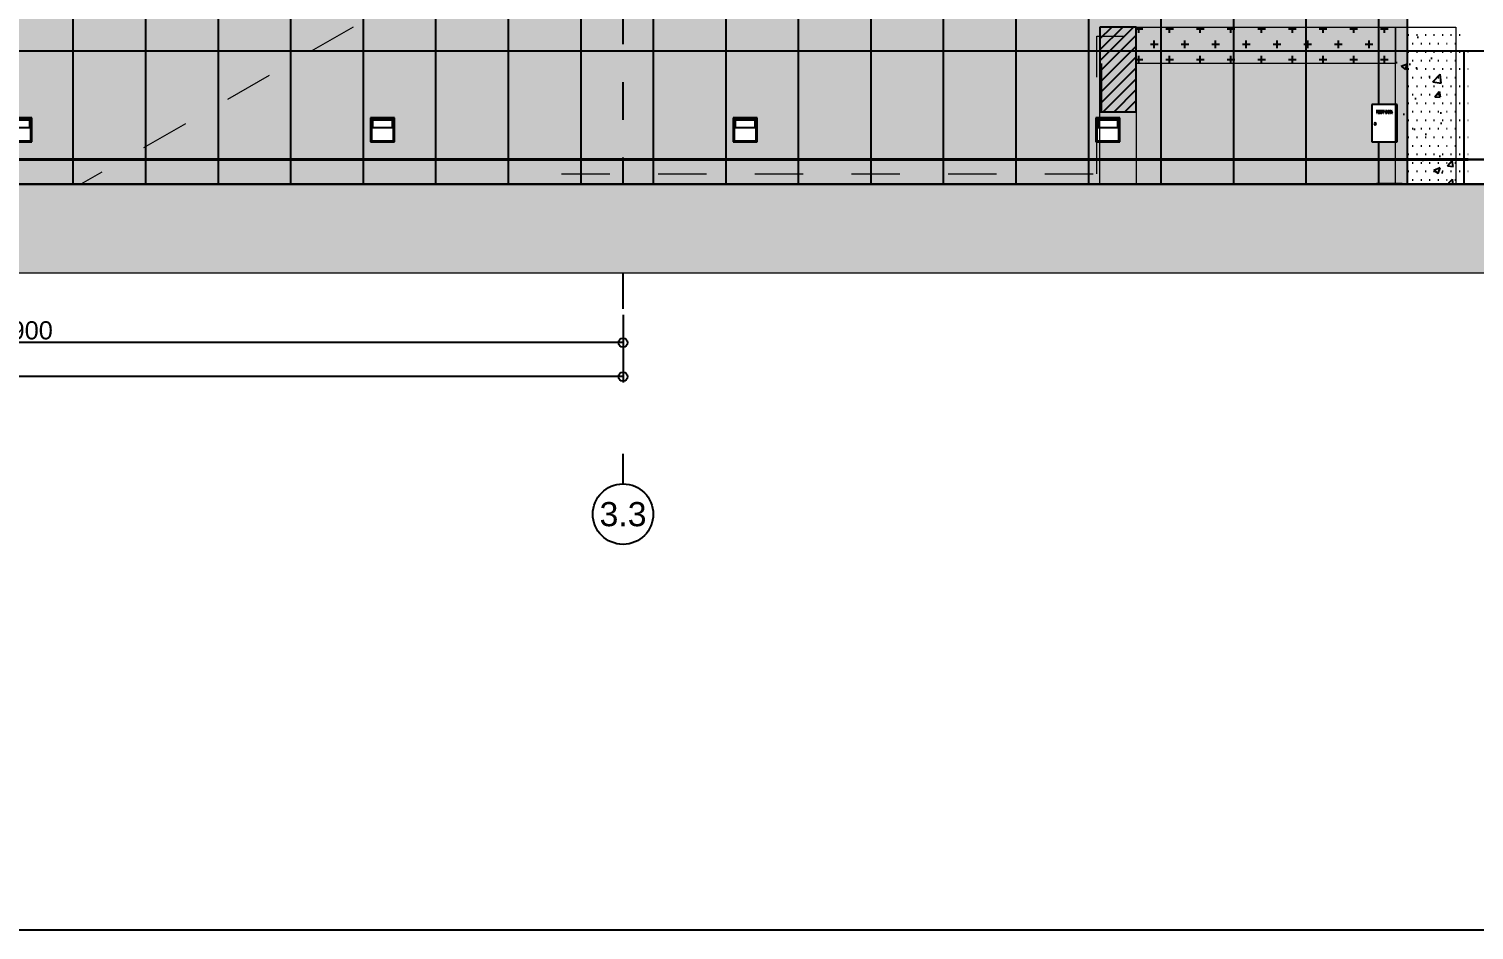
# Model space of a CAD drawing. Header units: millimetres. Extents: x 652937 to 1670132, y 1473552 to 2851037.
# Drawn here: x 770093 to 782048, y 1507049 to 1514505 of the extents above; entities that cross this region are included whole.
import ezdxf
from ezdxf.enums import TextEntityAlignment as Align
from ezdxf.xclip import XClip

# ---------------------------------------------------------------- set-up
doc = ezdxf.new("R2010")
doc.units = ezdxf.units.MM
doc.header["$XCLIPFRAME"] = 0
for name, pattern in [('DPA_Hidden 250', [300, 200, -100]), ('TA_GL_005.00000', [13.75, 5, -1.25, 1.25, -1.25, 5]), ('XKITLINE02', [4, 2, -2])]:
    doc.linetypes.add(name, pattern=pattern)
doc.layers.get('Defpoints').update_dxf_attribs({"color": 255})
for name, color, linetype in [('000 - 0_HIDE_OBJ_FRAMING_DEF_SUB_1', 1, 'Continuous'), ('000 - 0_SYM_DWG_GRID-BUBBLE_MAIN_COLOR_1', 3, 'Continuous'), ('000 - 0_SYM_DWG_GRIDLINE_MAIN_COLOR_1', 3, 'Continuous'), ('000 - 0_SYM_DWG_GRIDLINE_MAIN_COLOR_251', 251, 'Continuous'), ('010 - ASPG_DIMS_NOM', 1, 'Continuous')]:
    doc.layers.add(name, color=color, linetype=linetype)
for name, color, linetype, lineweight in [('A-010-M_LINE-T', 3, 'Continuous', 25), ('A-230-H_FLOOR', 2, 'Continuous', 25), ('A-230-M_FLOOR', 2, 'Continuous', 25), ('Part', 2, 'Continuous', 0), ('S-160-M_FOUND', 2, 'Continuous', 25), ('Z-060-M_DETAIL', 3, 'Continuous', 9)]:
    doc.layers.add(name, color=color, linetype=linetype, lineweight=lineweight)
doc.styles.add('Arial', font='arial.ttf')
doc.styles.add('FAMELINE_FOR_CKST', font='arial.ttf')
doc.styles.add('TA', font='', dxfattribs={"height": 4.5})
doc.styles.get('TA').set_extended_font_data('Cordia New')
doc.dimstyles.new('FAMELINE-CKST_C-C', dxfattribs={"dimtxt": 0.3, "dimasz": 0.15, "dimexe": 0.1, "dimexo": 0.1, "dimgap": 0.05, "dimtad": 1, "dimzin": 0, "dimdsep": 46, "dimtxsty": 'FAMELINE_FOR_CKST', "dimblk": 'ORIGIN', "dimblk1": 'ORIGIN', "dimblk2": 'ORIGIN', "dimsah": 1, "dimcen": 0.1, "dimdle": 0.1, "dimclrd": 256, "dimclre": 256, "dimclrt": 3, "dimadec": 0, "dimazin": 0, "dimtfac": 1, "dimtix": 1, "dimtmove": 2, "dimatfit": 3, "dimfxl": 1, "dimtolj": 1, "dimtzin": 0, "dimlwd": -1, "dimlwe": -1, "dimarcsym": 0})
pattern_1 = [(0, (186823.404, -200), (35.282, 70.564), [7.823, -62.741])]
pattern_2 = [(90, (6060, 101150), (-600, 4e-14), [])]
pattern_3 = [(90, (6765, 101150), (-600, 4e-14), [])]

# ---------------------------------------------------------------- blocks, each defined once
blk = doc.blocks.new('*U6164')
at = {"layer": '000 - 0_SYM_DWG_GRIDLINE_MAIN_COLOR_251', "linetype": 'ByBlock', "ltscale": 5}
blk.add_line((200, 0), (-30071, 0), dxfattribs=at)
at = {"style": 'TA', "flags": 1}
blk.add_attdef('LOCATION', (6, -6), '', height=4.5, rotation=270, dxfattribs=at)
blk = doc.blocks.new('PP18_ENT3_SE_ELE2-1')
at = {"layer": 'A-230-H_FLOOR'}
h = blk.add_hatch(dxfattribs=at)
h.set_pattern_fill('CROSS', color=1, scale=20)
h.set_pattern_definition([(0, (8480.07, 30), (127, 127), [63.5, -190.5]), (90, (8511.82, -1.75), (-127, 127), [63.5, -190.5])])
h.paths.add_polyline_path([(4245, 102150), (4245, 102450), (6390, 102450), (6390, 102150)])
at = {"layer": 'S-160-M_FOUND'}
h = blk.add_hatch(dxfattribs=at)
h.set_pattern_fill('ANSI31', color=251, scale=20, style=0)
h.set_pattern_definition([(45, (13948.25, 23453.17), (-44.90128, 44.90128), [])])
h.paths.add_polyline_path([(3945, 101750), (4245, 101750), (4245, 102450), (3945, 102450)])
h = blk.add_hatch(dxfattribs=at)
h.set_pattern_fill('AR-CONC', color=1, scale=3, style=0)
h.set_pattern_definition([(50, (-118639, 13738.63), (546.554, -47.8173), [57.15, -628.65]), (355, (-118639, 13738.63), (-105.7303, 573.1705), [45.72, -502.9218]), (100.45144, (-118593.44, 13734.65), (440.8237, 525.3533), [48.57, -534.2707]), (46.1842, (-118639, 13891), (813.237, -126.127), [85.725, -942.975]), (96.63556, (-118571.2, 13880.5), (712.2124, 742.2784), [72.855, -801.407]), (351.18415, (-118639, 13891), (712.2124, 742.2784), [68.58, -754.379]), (21, (-118562.8, 13852.93), (454.8432, -306.7956), [57.15, -628.65]), (326, (-118562.8, 13852.93), (185.406, 552.564), [45.72, -502.92]), (71.45144, (-118524.9, 13827.36), (640.2493, 245.7683), [48.57, -534.2698]), (37.5, (-118638.98, 13738.63), (9.2658, 253.66512), [0, -496.824, 0, -510.54, 0, -504.825]), (7.5, (-118638.98, 13738.63), (200.459, 300.54172), [0, -291.084, 0, -485.394, 0, -192.405]), (327.5, (-118808.91, 13738.63), (406.77179, -17.18623), [0, -190.5, 0, -594.36, 0, -788.67]), (317.5, (-118885.1, 13738.63), (444.38754, 76.2795), [0, -247.65, 0, -394.716, 0, -560.07])])
h.paths.add_polyline_path([(6390, 102420), (6890, 102420), (6890, 97770), (6390, 97770)])
at = {"layer": 'Z-060-M_DETAIL'}
h = blk.add_hatch(dxfattribs=at)
h.set_pattern_fill('FP_8', color=250, style=0, pattern_type=2)
h.set_pattern_definition([(45, (-53697.56, 82257.5), (0, 449.0128), [317.5, -317.5]), (45, (-53781.75, 82341.7), (0, 449.0128), [317.5, -317.5]), (45, (-53865.94, 82425.88), (0, 449.0128), [317.5, -317.5]), (135, (-53865.94, 82482), (-449.0128, 3e-14), [317.5, -317.5]), (135, (-53781.75, 82566.2), (-449.0128, 3e-14), [317.5, -317.5]), (135, (-53697.56, 82650.4), (-449.0128, 3e-14), [317.5, -317.5])])
h.paths.add_polyline_path([(13739.9, 98270), (13739.9, 97770), (6890, 97770), (6890, 100920), (18409.8, 100920), (18409.8, 97770), (15239.9, 97770), (15239.9, 98270)])
at = {"color": 4}
blk.add_lwpolyline([(3945, 102450), (3945, 101750), (4245, 101750), (4245, 102450)], close=True, dxfattribs=at)
at = {"layer": 'A-010-M_LINE-T', "color": 5}
blk.add_line((25993.7, 100920), (6890, 100920), dxfattribs=at)
at = {"layer": 'A-230-M_FLOOR', "lineweight": 9}
blk.add_lwpolyline([(4245, 102450), (6390, 102450), (6390, 102150), (4245, 102150)], close=True, dxfattribs=at)
at = {"layer": 'A-230-M_FLOOR', "color": 3, "lineweight": 9}
blk.add_lwpolyline([(6890, 102450), (6890, 97770), (6390, 97770), (6390, 102450)], close=True, dxfattribs=at)
at = {"layer": 'A-230-M_FLOOR', "color": 4, "lineweight": 9}
blk.add_lwpolyline([(4245, 101750), (4245, 97770), (3945, 97770), (3945, 101750)], dxfattribs=at)
at = {"color": 6, "rotation": 180}
blk.add_blockref('*U6164', (-21271, 100920), dxfattribs=at)
blk = doc.blocks.new('*A25323605')
at = {"layer": 'Part', "linetype": 'XKITLINE02', "lineweight": 0}
for p, q in [((240.873466, 6.722868), (225.440338, -2.187382)), ((271.64232, 0.647868), (271.64232, 6.347869)), ((271.64232, 6.347869), (272.742408, 6.347869)), ((238.877684, -5.480012), (249.491566, 0.647868)), ((249.491566, 0.647868), (271.64232, 0.647868))]:
    blk.add_line(p, q, dxfattribs=at)
blk = doc.blocks.new('*A27853858')
at = {"layer": 'Part', "linetype": 'XKITLINE02', "lineweight": 0}
for p, q in [((272.742408, 6.722868), (271.842336, 6.722868)), ((271.842337, 3.222868), (271.842337, 6.722868)), ((271.842336, 3.222868), (272.742408, 3.222868))]:
    blk.add_line(p, q, dxfattribs=at)
blk = doc.blocks.new('PP18_ENT3_SE_ELE2-2')
at = {"lineweight": 0, "xscale": 200, "yscale": 200, "zscale": 200}
for name in ['*A25323605', '*A27853858']:
    blk.add_blockref(name, (-50408.4678, 101105.4264), dxfattribs=at)
blk = doc.blocks.new('*U6169')
at = {"layer": '000 - 0_SYM_DWG_GRIDLINE_MAIN_COLOR_1'}
blk.add_line((45, 0), (40, 0), dxfattribs=at)
blk.add_circle((50, 0), 5, dxfattribs=at)
at = {"layer": '000 - 0_SYM_DWG_GRIDLINE_MAIN_COLOR_251', "linetype": 'ByBlock', "ltscale": 5}
blk.add_line((16, 0), (-308.66, 0), dxfattribs=at)
at = {"layer": '000 - 0_SYM_DWG_GRIDLINE_MAIN_COLOR_251', "color": 3}
blk.add_point((-292.66, 0), dxfattribs=at)
at = {"layer": '000 - 0_SYM_DWG_GRIDLINE_MAIN_COLOR_251', "color": 0}
blk.add_point((0, 0), dxfattribs=at)
at = {"style": 'TA', "flags": 1}
blk.add_attdef('LOCATION', (6, -6), '', height=4.5, rotation=270, dxfattribs=at)
at = {"layer": '000 - 0_SYM_DWG_GRID-BUBBLE_MAIN_COLOR_1', "style": 'Arial'}
blk.add_attdef('GRID-HEAD', text='', height=4, rotation=90, dxfattribs=at).set_placement((50, 0), align=Align.MIDDLE_CENTER)
blk = doc.blocks.new('_Origin')
at = {"color": 0, "linetype": 'ByBlock', "lineweight": -2}
blk.add_line((0, 0), (-1, 0), dxfattribs=at)
blk.add_circle((0, 0), 0.5, dxfattribs=at)
blk = doc.blocks.new('*D7619')
at = {"layer": '010 - ASPG_DIMS_NOM', "transparency": 16777216}
for p, q in [((-20750, 100070), (-20750, 99508)), ((0, 100070), (0, 99508)), ((-75, 99558), (-20675, 99558))]:
    blk.add_line(p, q, dxfattribs=at)
at = {"layer": 'Defpoints', "color": 0, "transparency": 16777216}
for p in [(-20750, 100120), (0, 100120), (-20750, 99558)]:
    blk.add_point(p, dxfattribs=at)
at = {"layer": '010 - ASPG_DIMS_NOM', "transparency": 16777216, "xscale": 75, "yscale": 75, "zscale": 75, "rotation": 180}
blk.add_blockref('_Origin', (-20750, 99558), dxfattribs=at)
at = {"layer": '010 - ASPG_DIMS_NOM', "transparency": 16777216, "xscale": 75, "yscale": 75, "zscale": 75}
blk.add_blockref('_Origin', (0, 99558), dxfattribs=at)
at = {"layer": '010 - ASPG_DIMS_NOM', "color": 3, "transparency": 16777216, "insert": (-10375, 99659), "char_height": 150, "attachment_point": 5, "style": 'FAMELINE_FOR_CKST'}
blk.add_mtext('\\A1;20750', dxfattribs=at)
blk = doc.blocks.new('*D7616')
at = {"layer": '010 - ASPG_DIMS_NOM', "transparency": 16777216}
for p, q in [((-9900, 100070), (-9900, 99789)), ((0, 100070), (0, 99789)), ((-75, 99839), (-9825, 99839))]:
    blk.add_line(p, q, dxfattribs=at)
at = {"layer": 'Defpoints', "color": 0, "transparency": 16777216}
for p in [(-9900, 100120), (0, 100120), (-9900, 99839)]:
    blk.add_point(p, dxfattribs=at)
at = {"layer": '010 - ASPG_DIMS_NOM', "transparency": 16777216, "xscale": 75, "yscale": 75, "zscale": 75, "rotation": 180}
blk.add_blockref('_Origin', (-9900, 99839), dxfattribs=at)
at = {"layer": '010 - ASPG_DIMS_NOM', "transparency": 16777216, "xscale": 75, "yscale": 75, "zscale": 75}
blk.add_blockref('_Origin', (0, 99839), dxfattribs=at)
at = {"layer": '010 - ASPG_DIMS_NOM', "color": 3, "transparency": 16777216, "insert": (-4950, 99940), "char_height": 150, "attachment_point": 5, "style": 'FAMELINE_FOR_CKST'}
blk.add_mtext('\\A1;9900', dxfattribs=at)
blk = doc.blocks.new('A$C0a204f6e')
at = {"layer": 'Defpoints'}
blk.add_lwpolyline([(775, 0), (0, 0), (0, 443.999987), (775, 443.999987)], close=True, dxfattribs=at)
blk = doc.blocks.new('DPA_LIGHTING_WALL MOUNT_WLL711_A - PASITO_Asymmetrical 150_x90_-23669885-ENT 3 ELE-2 Sheet')
at = {"layer": '000 - 0_HIDE_OBJ_FRAMING_DEF_SUB_1'}
for p, q in [((-177888, 101700), (-178088, 101700)), ((-178088, 101700), (-178088, 101500)), ((-178078, 101690), (-178082, 101693)), ((-178078, 101690), (-178078, 101510)), ((-177898, 101690), (-178078, 101690)), ((-178078, 101690), (-177898, 101690)), ((-178078, 101690), (-178071, 101681)), ((-178078, 101619), (-178078, 101690)), ((-178078, 101619), (-178071, 101619)), ((-177906, 101681), (-178071, 101681)), ((-178071, 101681), (-178071, 101619)), ((-178071, 101619), (-177906, 101619)), ((-177906, 101681), (-177898, 101690)), ((-177906, 101619), (-177906, 101681)), ((-177898, 101619), (-177906, 101619)), ((-177895, 101693), (-177898, 101690)), ((-177898, 101510), (-177898, 101690)), ((-177898, 101690), (-177898, 101619)), ((-177888, 101500), (-177888, 101700)), ((-178088, 101500), (-177888, 101500)), ((-178082, 101507), (-178078, 101510)), ((-178078, 101510), (-177898, 101510)), ((-177895, 101507), (-177898, 101510))]:
    blk.add_line(p, q, dxfattribs=at)
blk = doc.blocks.new('ACM_EARTH INSPECTION PIT - ACM_EARTH INSPECTION PIT-23962509-ENT 3 ELE-2 Sheet')
at = {"layer": '000 - 0_HIDE_OBJ_FRAMING_DEF_SUB_1'}
for p, q in [((-201613, 101152), (-201303, 101152)), ((-201613, 101150), (-201613, 101152)), ((-201564, 101157), (-201354, 101157)), ((-201564, 101152), (-201564, 101157)), ((-201354, 101157), (-201354, 101152)), ((-201303, 101152), (-201303, 101150))]:
    blk.add_line(p, q, dxfattribs=at)
blk = doc.blocks.new('ACM_TEST BOX - test box-V126-ENT 3 ELE-2 Sheet')
at = {"layer": '000 - 0_HIDE_OBJ_FRAMING_DEF_SUB_1'}
for p, q in [((-175593, 101810), (-175803, 101810)), ((-175803, 101810), (-175803, 101500)), ((-175753, 101758), (-175768, 101758)), ((-175768, 101758), (-175768, 101756)), ((-175768, 101756), (-175762, 101756)), ((-175762, 101756), (-175762, 101738)), ((-175759, 101738), (-175759, 101756)), ((-175759, 101756), (-175753, 101756)), ((-175753, 101756), (-175753, 101758)), ((-175736, 101758), (-175750, 101758)), ((-175750, 101758), (-175750, 101738)), ((-175748, 101750), (-175748, 101756)), ((-175748, 101756), (-175736, 101756)), ((-175737, 101750), (-175748, 101750)), ((-175748, 101741), (-175748, 101747)), ((-175748, 101747), (-175737, 101747)), ((-175736, 101741), (-175748, 101741)), ((-175737, 101747), (-175737, 101750)), ((-175736, 101756), (-175736, 101758)), ((-175736, 101738), (-175736, 101741)), ((-175733, 101745), (-175732, 101741)), ((-175731, 101745), (-175733, 101745)), ((-175729, 101758), (-175732, 101756)), ((-175732, 101756), (-175732, 101753)), ((-175732, 101753), (-175732, 101750)), ((-175732, 101750), (-175730, 101749)), ((-175732, 101741), (-175729, 101739)), ((-175730, 101743), (-175731, 101745)), ((-175730, 101753), (-175729, 101755)), ((-175729, 101751), (-175730, 101753)), ((-175730, 101749), (-175726, 101747)), ((-175728, 101741), (-175730, 101743)), ((-175725, 101758), (-175729, 101758)), ((-175729, 101755), (-175725, 101756)), ((-175725, 101750), (-175729, 101751)), ((-175729, 101739), (-175725, 101738)), ((-175725, 101740), (-175728, 101741)), ((-175726, 101747), (-175722, 101746)), ((-175721, 101758), (-175725, 101758)), ((-175725, 101756), (-175722, 101755)), ((-175721, 101749), (-175725, 101750)), ((-175722, 101741), (-175725, 101740)), ((-175725, 101738), (-175721, 101739)), ((-175722, 101755), (-175720, 101752)), ((-175722, 101746), (-175720, 101745)), ((-175721, 101742), (-175722, 101741)), ((-175719, 101756), (-175721, 101758)), ((-175718, 101747), (-175721, 101749)), ((-175720, 101744), (-175721, 101742)), ((-175721, 101739), (-175718, 101741)), ((-175720, 101752), (-175718, 101752)), ((-175720, 101745), (-175720, 101744)), ((-175718, 101752), (-175719, 101756)), ((-175718, 101744), (-175718, 101747)), ((-175718, 101741), (-175718, 101744)), ((-175700, 101758), (-175715, 101758)), ((-175715, 101758), (-175715, 101756)), ((-175715, 101756), (-175709, 101756)), ((-175709, 101756), (-175709, 101738)), ((-175707, 101738), (-175707, 101756)), ((-175707, 101756), (-175700, 101756)), ((-175700, 101756), (-175700, 101758)), ((-175682, 101758), (-175690, 101758)), ((-175690, 101758), (-175690, 101738)), ((-175687, 101750), (-175687, 101756)), ((-175687, 101756), (-175683, 101756)), ((-175683, 101750), (-175687, 101750)), ((-175687, 101741), (-175687, 101748)), ((-175687, 101748), (-175682, 101748)), ((-175682, 101741), (-175687, 101741)), ((-175683, 101756), (-175680, 101755)), ((-175680, 101750), (-175683, 101750)), ((-175678, 101757), (-175682, 101758)), ((-175682, 101748), (-175679, 101747)), ((-175680, 101741), (-175682, 101741)), ((-175680, 101755), (-175678, 101754)), ((-175678, 101751), (-175680, 101750)), ((-175679, 101741), (-175680, 101741)), ((-175679, 101747), (-175678, 101746)), ((-175677, 101744), (-175679, 101741)), ((-175679, 101739), (-175677, 101740)), ((-175676, 101756), (-175678, 101757)), ((-175678, 101754), (-175678, 101753)), ((-175678, 101753), (-175678, 101751)), ((-175678, 101749), (-175676, 101751)), ((-175676, 101747), (-175678, 101749)), ((-175678, 101746), (-175677, 101744)), ((-175677, 101740), (-175675, 101742)), ((-175675, 101753), (-175676, 101756)), ((-175676, 101751), (-175675, 101753)), ((-175675, 101744), (-175676, 101747)), ((-175675, 101742), (-175675, 101744)), ((-175670, 101756), (-175672, 101748)), ((-175672, 101748), (-175671, 101743)), ((-175671, 101743), (-175668, 101739)), ((-175663, 101758), (-175670, 101756)), ((-175670, 101748), (-175668, 101754)), ((-175668, 101742), (-175670, 101748)), ((-175668, 101754), (-175663, 101756)), ((-175663, 101740), (-175668, 101742)), ((-175668, 101739), (-175663, 101738)), ((-175658, 101757), (-175663, 101758)), ((-175663, 101756), (-175659, 101755)), ((-175658, 101742), (-175663, 101740)), ((-175663, 101738), (-175658, 101739)), ((-175659, 101755), (-175657, 101752)), ((-175655, 101753), (-175658, 101757)), ((-175656, 101748), (-175658, 101742)), ((-175658, 101739), (-175655, 101743)), ((-175657, 101752), (-175656, 101748)), ((-175654, 101748), (-175655, 101753)), ((-175655, 101743), (-175654, 101748)), ((-175645, 101749), (-175652, 101738)), ((-175648, 101758), (-175651, 101758)), ((-175651, 101758), (-175645, 101749)), ((-175649, 101738), (-175644, 101745)), ((-175645, 101753), (-175648, 101758)), ((-175643, 101751), (-175645, 101753)), ((-175644, 101745), (-175643, 101747)), ((-175642, 101753), (-175643, 101751)), ((-175643, 101747), (-175642, 101745)), ((-175642, 101749), (-175635, 101758)), ((-175638, 101758), (-175642, 101753)), ((-175634, 101738), (-175642, 101749)), ((-175642, 101745), (-175637, 101738)), ((-175635, 101758), (-175638, 101758)), ((-175593, 101500), (-175593, 101810)), ((-175779, 101649), (-175779, 101650)), ((-175779, 101650), (-175774, 101650)), ((-175774, 101649), (-175779, 101649)), ((-175774, 101650), (-175774, 101649)), ((-175762, 101738), (-175759, 101738)), ((-175750, 101738), (-175736, 101738)), ((-175709, 101738), (-175707, 101738)), ((-175690, 101738), (-175682, 101738)), ((-175682, 101738), (-175679, 101739)), ((-175652, 101738), (-175649, 101738)), ((-175637, 101738), (-175634, 101738)), ((-175803, 101500), (-175593, 101500))]:
    blk.add_line(p, q, dxfattribs=at)
for radius, start, end in [(8.51, 0, 180), (8.51, 180, 0), (7.56, 0, 180), (7.56, 180, 0), (6.56, 0, 180), (6.56, 180, 0)]:
    blk.add_arc((-175777, 101649), radius, start, end, dxfattribs=at)
blk = doc.blocks.new('C-1-PP18-AR-2340-01-C_20260413-231939_PP18_ENT3_EX-ELE2')
at = {"layer": '000 - 0_HIDE_OBJ_FRAMING_DEF_SUB_1'}
h = blk.add_hatch(dxfattribs=at)
h.set_pattern_fill('FP_25', color=256, style=0, pattern_type=2)
h.set_pattern_definition(pattern_1)
h.paths.add_polyline_path([(-20009, 102250), (6440, 102250), (6440, 102550), (-20009, 102550), (-20009, 102333)])
h = blk.add_hatch(dxfattribs=at)
h.set_pattern_fill('FP_27', color=256, style=0, pattern_type=2)
h.set_pattern_definition(pattern_2)
h.paths.add_polyline_path([(-20009, 102250), (6440, 102250), (6440, 102550), (-20009, 102550), (-20009, 102333)])
h = blk.add_hatch(dxfattribs=at)
h.set_pattern_fill('FP_25', color=256, style=0, pattern_type=2)
h.set_pattern_definition(pattern_1)
h.paths.add_polyline_path([(6490, 102250), (6890, 102250), (6890, 102450), (6440, 102450), (6440, 102250)])
h = blk.add_hatch(dxfattribs=at)
h.set_pattern_fill('FP_29', color=256, style=0, pattern_type=2)
h.set_pattern_definition(pattern_3)
h.paths.add_polyline_path([(6490, 102250), (6890, 102250), (6890, 102450), (6440, 102450), (6440, 102250)])
h = blk.add_hatch(dxfattribs=at)
h.set_pattern_fill('FP_25', color=256, style=0, pattern_type=2)
h.set_pattern_definition(pattern_1)
h.paths.add_polyline_path([(-460, 101150), (6135, 101150), (6135, 101152), (6185, 101152), (6185, 101157), (6395, 101157), (6395, 101152), (6440, 101152), (6440, 101350), (-20009, 101350), (-20009, 101150), (-19665, 101150), (-19665, 101152), (-19615, 101153), (-19615, 101157), (-19405, 101157), (-19405, 101152), (-19355, 101152), (-19355, 101150), (-11865, 101150), (-11865, 101152), (-11815, 101152), (-11815, 101157), (-11605, 101157), (-11605, 101152), (-11555, 101152), (-11555, 101150), (-760, 101150)])
h.paths.add_polyline_path([(-5628, 101360), (6440, 101360), (6440, 102250), (-20009, 102250), (-20009, 101360), (-5827, 101360)])
h.paths.add_polyline_path([(-11745, 101500), (-11745, 101810), (-11535, 101810), (-11535, 101500), (-11588, 101500)])
h.paths.add_polyline_path([(-18740, 101500), (-18945, 101500), (-18945, 101810), (-18735, 101810), (-18735, 101500)])
h.paths.add_polyline_path([(6355, 101500), (6145, 101500), (6145, 101810), (6355, 101810), (6355, 101740)])
h.paths.add_polyline_path([(-1950, 101507), (-2133, 101507), (-2133, 101693), (-1947, 101693), (-1947, 101507)])
h.paths.add_polyline_path([(867, 101507), (867, 101693), (1053, 101693), (1053, 101507), (870, 101507)])
h.paths.add_polyline_path([(3908, 101507), (3867, 101507), (3867, 101693), (4053, 101693), (4053, 101507), (4050, 101507)])
h.paths.add_polyline_path([(-7947, 101507), (-8133, 101507), (-8133, 101693), (-7947, 101693), (-7947, 101510)])
h.paths.add_polyline_path([(-14071, 101507), (-14133, 101507), (-14133, 101693), (-13947, 101693), (-13947, 101507), (-13972, 101507)])
h.paths.add_polyline_path([(-10947, 101507), (-11133, 101507), (-11133, 101693), (-10947, 101693), (-10947, 101510)])
h.paths.add_polyline_path([(-4950, 101507), (-5133, 101507), (-5133, 101693), (-4947, 101693), (-4947, 101507)])
h.paths.add_polyline_path([(-19530, 101507), (-19533, 101507), (-19533, 101693), (-19347, 101693), (-19347, 101507), (-19350, 101507)])
h.paths.add_polyline_path([(-17133, 101507), (-17133, 101693), (-16947, 101693), (-16947, 101507), (-17130, 101507)])
h = blk.add_hatch(dxfattribs=at)
h.set_pattern_fill('FP_27', color=256, style=0, pattern_type=2)
h.set_pattern_definition(pattern_2)
h.paths.add_polyline_path([(-460, 101150), (6135, 101150), (6135, 101152), (6185, 101152), (6185, 101157), (6395, 101157), (6395, 101152), (6440, 101152), (6440, 101350), (-20009, 101350), (-20009, 101150), (-19665, 101150), (-19665, 101152), (-19615, 101153), (-19615, 101157), (-19405, 101157), (-19405, 101152), (-19355, 101152), (-19355, 101150), (-11865, 101150), (-11865, 101152), (-11815, 101152), (-11815, 101157), (-11605, 101157), (-11605, 101152), (-11555, 101152), (-11555, 101150), (-760, 101150)])
h.paths.add_polyline_path([(-5628, 101360), (6440, 101360), (6440, 102250), (-20009, 102250), (-20009, 101360), (-5827, 101360)])
h.paths.add_polyline_path([(-11745, 101500), (-11745, 101810), (-11535, 101810), (-11535, 101500), (-11588, 101500)])
h.paths.add_polyline_path([(-18740, 101500), (-18945, 101500), (-18945, 101810), (-18735, 101810), (-18735, 101500)])
h.paths.add_polyline_path([(6355, 101500), (6145, 101500), (6145, 101810), (6355, 101810), (6355, 101740)])
h.paths.add_polyline_path([(-1950, 101507), (-2133, 101507), (-2133, 101693), (-1947, 101693), (-1947, 101507)])
h.paths.add_polyline_path([(867, 101507), (867, 101693), (1053, 101693), (1053, 101507), (870, 101507)])
h.paths.add_polyline_path([(3908, 101507), (3867, 101507), (3867, 101693), (4053, 101693), (4053, 101507), (4050, 101507)])
h.paths.add_polyline_path([(-7947, 101507), (-8133, 101507), (-8133, 101693), (-7947, 101693), (-7947, 101510)])
h.paths.add_polyline_path([(-14071, 101507), (-14133, 101507), (-14133, 101693), (-13947, 101693), (-13947, 101507), (-13972, 101507)])
h.paths.add_polyline_path([(-10947, 101507), (-11133, 101507), (-11133, 101693), (-10947, 101693), (-10947, 101510)])
h.paths.add_polyline_path([(-4950, 101507), (-5133, 101507), (-5133, 101693), (-4947, 101693), (-4947, 101507)])
h.paths.add_polyline_path([(-19530, 101507), (-19533, 101507), (-19533, 101693), (-19347, 101693), (-19347, 101507), (-19350, 101507)])
h.paths.add_polyline_path([(-17133, 101507), (-17133, 101693), (-16947, 101693), (-16947, 101507), (-17130, 101507)])
h = blk.add_hatch(dxfattribs=at)
h.set_pattern_fill('FP_25', color=256, style=0, pattern_type=2)
h.set_pattern_definition(pattern_1)
h.paths.add_polyline_path([(6891, 101150), (6891, 101150), (6940, 101150), (6940, 101350), (6440, 101350), (6440, 101152), (6445, 101152), (6445, 101150), (6891, 101150)])
h.paths.add_polyline_path([(6940, 101360), (6940, 102250), (6440, 102250), (6440, 101360), (6929, 101360)])
h = blk.add_hatch(dxfattribs=at)
h.set_pattern_fill('FP_29', color=256, style=0, pattern_type=2)
h.set_pattern_definition(pattern_3)
h.paths.add_polyline_path([(6891, 101150), (6891, 101150), (6940, 101150), (6940, 101350), (6440, 101350), (6440, 101152), (6445, 101152), (6445, 101150), (6891, 101150)])
h.paths.add_polyline_path([(6940, 101360), (6940, 102250), (6440, 102250), (6440, 101360), (6929, 101360)])
h = blk.add_hatch(dxfattribs=at)
h.set_pattern_fill('FP_28', color=256, style=0, pattern_type=2)
h.set_pattern_definition([(90, (6440, 101150), (-600, 4e-14), [])])
h.paths.add_polyline_path([(6292, 101350), (6440, 101350), (6440, 101360), (-20009, 101360), (-20009, 101350), (6093, 101350)])
for p, q in [((6440, 101152), (6440, 102550)), ((7090, 102250), (-20159, 102250)), ((-20159, 101360), (6940, 101360)), ((6940, 101350), (-20159, 101350))]:
    blk.add_line(p, q, dxfattribs=at)
at = {"layer": '000 - 0_HIDE_OBJ_FRAMING_DEF_SUB_1', "linetype": 'DPA_Hidden 250', "lineweight": 9}
for p, q in [((6940, 101360), (7080, 101360)), ((7080, 101350), (6940, 101350))]:
    blk.add_line(p, q, dxfattribs=at)
at = {"layer": '000 - 0_HIDE_OBJ_FRAMING_DEF_SUB_1'}
for name, p in [('ACM_TEST BOX - test box-V126-ENT 3 ELE-2 Sheet', (181948, 0)), ('DPA_LIGHTING_WALL MOUNT_WLL711_A - PASITO_Asymmetrical 150_x90_-23669885-ENT 3 ELE-2 Sheet', (172948, 0)), ('DPA_LIGHTING_WALL MOUNT_WLL711_A - PASITO_Asymmetrical 150_x90_-23669885-ENT 3 ELE-2 Sheet', (175948, 0)), ('DPA_LIGHTING_WALL MOUNT_WLL711_A - PASITO_Asymmetrical 150_x90_-23669885-ENT 3 ELE-2 Sheet', (178948, 0)), ('DPA_LIGHTING_WALL MOUNT_WLL711_A - PASITO_Asymmetrical 150_x90_-23669885-ENT 3 ELE-2 Sheet', (181948, 0)), ('ACM_EARTH INSPECTION PIT - ACM_EARTH INSPECTION PIT-23962509-ENT 3 ELE-2 Sheet', (207748, 0))]:
    blk.add_blockref(name, p, dxfattribs=at)
blk = doc.blocks.new('*U7591')
at = {"layer": 'Defpoints'}
blk.add_lwpolyline([(250, -500), (30548, -500), (30548, 0), (30298, 0), (30298, 230), (500, 230), (500, 0), (250, 0)], close=True, dxfattribs=at)
blk.add_wipeout([(250, -500), (30548, -500), (30548, 0), (30298, 0), (30298, 230), (500, 230), (500, 0), (250, 0)])
h = blk.add_hatch()
h.set_pattern_fill('EARTH', color=256, scale=50, angle=45)
h.paths.add_polyline_path([(250, -500), (30548, -500), (30548, 0), (30298, 0), (30298, 230), (500, 230), (500, 0), (250, 0)])
at = {"color": 6}
blk.add_lwpolyline([(0, 0), (500, 0), (500, 230), (30298, 230), (30298, 0), (30798, 0)], dxfattribs=at)
blk = doc.blocks.new('W-1-PP18-ST_ENT3_REV02_20260413-044638_PP18_ENT3_ELE2-DIM')
at = {"layer": '000 - 0_SYM_DWG_GRIDLINE_MAIN_COLOR_251', "color": 6, "linetype": 'TA_GL_005.00000', "xscale": 50, "yscale": 50, "zscale": 50, "rotation": 270}
blk.add_blockref('*U6169', (0, 100920), dxfattribs=at).add_auto_attribs({'GRID-HEAD': '3.3'})
at = {"layer": '010 - ASPG_DIMS_NOM'}
for base, p2, picture, middle in [((-20750, 99557.5), (-20750, 100120), '*D7619', (-10375, 99659.1)), ((-9900, 99838.8), (-9900, 100120), '*D7616', (-4950, 99940.3))]:
    dim = blk.add_linear_dim(base=base, p1=(0, 100120), p2=p2, dimstyle='FAMELINE-CKST_C-C', override={"dimscale": 500, "dimdec": 0, "dimlfac": 1}, dxfattribs=at)
    dim.commit()
    dim.dimension.update_dxf_attribs({"geometry": picture, "text_midpoint": middle})

msp = doc.modelspace()

# ---------------------------------------------------------------- block references
at = {"color": 6}
ref = msp.add_blockref('PP18_ENT3_SE_ELE2-2', (775008.1769, 1412070.4203), dxfattribs=at)
XClip(ref).set_block_clipping_path([(-26088.7758649617, 100920), (12661.2241350383, 117178.2602934372)])

# ---------------------------------------------------------------- next in the draw order: block references
ref = msp.add_blockref('PP18_ENT3_SE_ELE2-1', (775008.1769, 1412070.4203), dxfattribs=at)
XClip(ref).set_block_clipping_path([(-21816.709593582, 100920), (8800.0000001194, 118767.7153737911)])

# ---------------------------------------------------------------- next in the draw order: block references
at = {"color": 6, "xscale": 50, "yscale": 50, "zscale": 50}
msp.add_blockref('A$C0a204f6e', (748919.4011, 1507048.6813), dxfattribs=at)
at = {"color": 6}
msp.add_blockref('W-1-PP18-ST_ENT3_REV02_20260413-044638_PP18_ENT3_ELE2-DIM', (775008.1769, 1412070.4203), dxfattribs=at)

# ---------------------------------------------------------------- next in the draw order: block references
msp.add_blockref('C-1-PP18-AR-2340-01-C_20260413-231939_PP18_ENT3_EX-ELE2', (775058.1769, 1412070.4203))

# ---------------------------------------------------------------- next in the draw order: block references
msp.add_blockref('*U7591', (752941.4673, 1512990.4203), dxfattribs=at)

doc.saveas('drawing.dxf')
